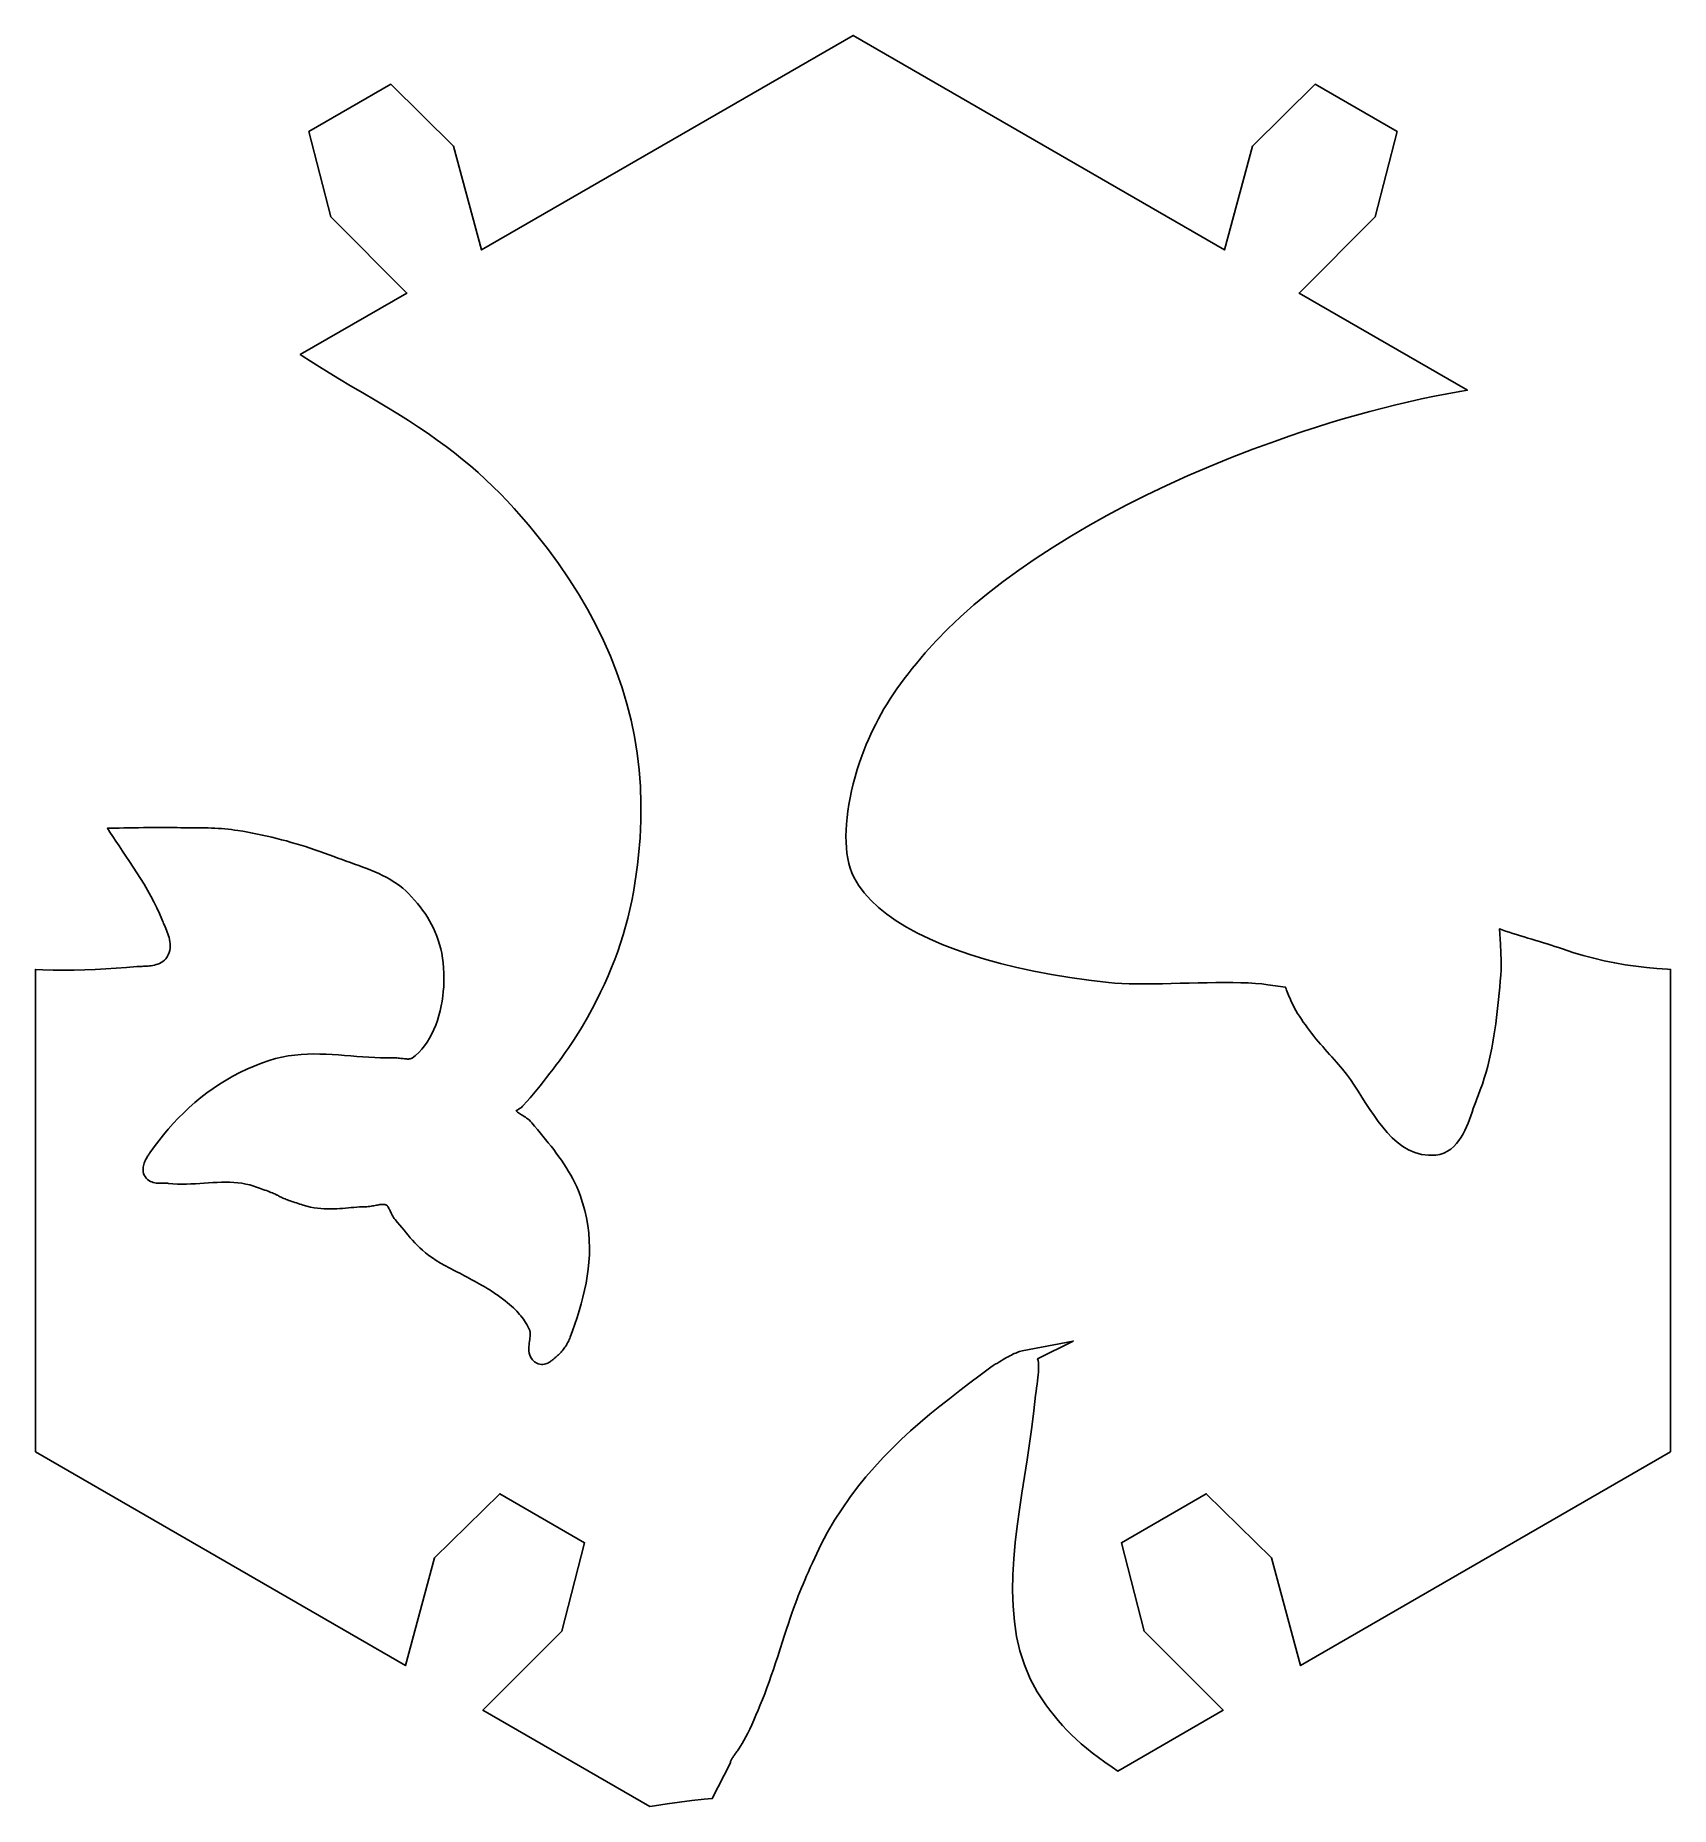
# Model space of a CAD drawing. Extents: x -17.3 to 17.3, y -17.5 to 20.
import ezdxf

# ---------------------------------------------------------------- set-up
doc = ezdxf.new("R2010")
doc.units = 0
doc.layers.get('0').update_dxf_attribs({"linetype": 'CONTINUOUS'})

msp = doc.modelspace()

# ---------------------------------------------------------------- linework, layer by layer
msp.add_lwpolyline([(-4.20227, -17.4968), (-3.93836, -17.4565), (-3.67588, -17.4204), (-3.4148, -17.3883), (-3.15505, -17.3603), (-2.9803, -17.3441), (-2.6043, -16.601), (-2.60396, -16.5986), (-2.59824, -16.5778), (-2.59226, -16.5612), (-2.58604, -16.5466), (-2.57948, -16.5328), (-2.57248, -16.5192), (-2.56499, -16.5055), (-2.55697, -16.4915), (-2.54839, -16.4771), (-2.53925, -16.4624), (-2.52957, -16.4472), (-2.51934, -16.4317), (-2.50858, -16.4158), (-2.49732, -16.3995), (-2.48557, -16.3829), (-2.47335, -16.366), (-2.46069, -16.3489), (-2.44907, -16.3335), (-2.41685, -16.2888), (-2.38335, -16.2378), (-2.34753, -16.1788), (-2.30979, -16.1124), (-2.27038, -16.039), (-2.22954, -15.959), (-2.18746, -15.8728), (-2.14431, -15.7808), (-2.10025, -15.6832), (-2.05543, -15.5804), (-2.00999, -15.4727), (-1.96407, -15.3604), (-1.9178, -15.2439), (-1.87132, -15.1234), (-1.82476, -14.9992), (-1.77824, -14.8717), (-1.7319, -14.7411), (-1.68587, -14.6078), (-1.64026, -14.4719), (-1.5951, -14.3336), (-1.54273, -14.1712), (-1.49401, -14.0208), (-1.44864, -13.8818), (-1.40622, -13.753), (-1.36636, -13.6335), (-1.32866, -13.522), (-1.29273, -13.4177), (-1.25817, -13.3195), (-1.2246, -13.2263), (-1.19163, -13.1371), (-1.15888, -13.0509), (-1.12597, -12.9667), (-1.09254, -12.8836), (-1.0582, -12.8004), (-1.0226, -12.7163), (-0.985358, -12.6302), (-0.946098, -12.5411), (-0.904435, -12.448), (-0.859982, -12.3498), (-0.811752, -12.2441), (-0.678713, -11.9683), (-0.537314, -11.7029), (-0.388532, -11.4486), (-0.232734, -11.2048), (-0.070292, -10.9708), (0.098415, -10.7461), (0.27301, -10.53), (0.453114, -10.322), (0.638349, -10.1212), (0.828344, -9.92723), (1.02273, -9.73927), (1.22113, -9.5567), (1.42321, -9.37888), (1.62859, -9.20513), (1.83694, -9.0348), (2.0479, -8.86722), (2.26115, -8.70174), (2.47633, -8.53768), (2.69313, -8.3744), (2.91667, -8.20715), (2.96953, -8.17467), (3.01498, -8.1469), (3.05879, -8.12031), (3.10099, -8.09492), (3.14165, -8.07072), (3.18079, -8.04773), (3.21847, -8.02594), (3.25474, -8.00535), (3.28966, -7.98597), (3.3233, -7.9678), (3.35573, -7.95083), (3.38703, -7.93507), (3.4173, -7.92052), (3.44665, -7.90718), (3.47521, -7.89505), (3.50315, -7.88416), (3.53066, -7.87455), (3.55795, -7.86626), (3.58531, -7.85941), (4.66487, -7.65567), (3.90994, -8.03313), (3.91927, -8.06663), (3.92673, -8.11212), (3.93054, -8.15864), (3.93155, -8.20706), (3.93028, -8.25809), (3.92706, -8.31228), (3.92212, -8.37003), (3.91563, -8.43165), (3.90775, -8.49738), (3.89861, -8.56741), (3.88834, -8.64189), (3.87708, -8.72096), (3.86545, -8.80119), (3.83306, -9.13454), (3.791, -9.47767), (3.74222, -9.82385), (3.68904, -10.1723), (3.63381, -10.5222), (3.57881, -10.8727), (3.52635, -11.223), (3.47872, -11.5721), (3.43816, -11.9193), (3.40692, -12.2635), (3.38723, -12.6038), (3.38128, -12.9394), (3.39121, -13.2693), (3.41913, -13.5926), (3.46712, -13.9085), (3.53724, -14.2163), (3.63155, -14.5153), (3.75215, -14.8049), (3.90129, -15.0849), (4.08306, -15.3573), (4.1701, -15.4724), (4.25847, -15.5843), (4.34728, -15.6913), (4.43753, -15.7943), (4.53026, -15.8941), (4.62653, -15.9917), (4.72742, -16.0878), (4.834, -16.1833), (4.94735, -16.2791), (5.06852, -16.3759), (5.19857, -16.4746), (5.33851, -16.5759), (5.48936, -16.6805), (5.61002, -16.7611), (7.84005, -15.4735), (6.17125, -13.8014), (5.68675, -11.9247), (7.48376, -10.8872), (8.86676, -12.2452), (9.48046, -14.5265), (17.3205, -10), (17.3205, 0.218176), (17.2537, 0.2215), (17.0308, 0.237434), (16.8078, 0.258527), (16.5847, 0.285097), (16.3617, 0.317464), (16.1388, 0.355947), (15.9159, 0.400865), (15.6932, 0.452535), (15.4707, 0.511271), (15.2484, 0.57739), (15.028, 0.650692), (14.948, 0.678277), (14.8686, 0.704883), (14.7883, 0.731081), (14.7073, 0.756914), (14.6258, 0.782428), (14.5441, 0.807668), (14.4623, 0.832682), (14.3806, 0.857517), (14.2991, 0.882224), (14.2182, 0.906853), (14.1378, 0.931456), (14.0583, 0.956088), (13.9797, 0.980803), (13.9023, 1.00566), (13.8263, 1.03071), (13.7517, 1.05603), (13.6946, 1.0761), (13.7167, 0.749008), (13.717, 0.745121), (13.7175, 0.73591), (13.7183, 0.72129), (13.7193, 0.701744), (13.7205, 0.677745), (13.7218, 0.649762), (13.7232, 0.618264), (13.7246, 0.58372), (13.726, 0.546593), (13.7273, 0.507349), (13.7284, 0.466448), (13.7294, 0.424348), (13.7301, 0.381499), (13.7306, 0.338347), (13.7306, 0.295326), (13.7303, 0.252855), (13.7295, 0.211331), (13.7281, 0.171112), (13.7262, 0.132501), (13.7236, 0.096789), (13.7122, -0.031677), (13.7008, -0.159527), (13.6889, -0.2878), (13.6765, -0.416419), (13.6632, -0.545306), (13.649, -0.674384), (13.6336, -0.803576), (13.6169, -0.932805), (13.5987, -1.062), (13.5787, -1.19107), (13.5567, -1.31995), (13.5327, -1.44856), (13.5063, -1.57682), (13.4774, -1.70466), (13.4458, -1.83198), (13.4113, -1.95871), (13.3736, -2.08476), (13.3327, -2.21005), (13.2882, -2.33448), (13.2408, -2.45589), (13.2156, -2.5205), (13.1912, -2.58729), (13.1665, -2.65771), (13.1414, -2.73097), (13.1155, -2.80634), (13.0886, -2.88312), (13.0603, -2.96065), (13.0303, -3.03827), (12.9981, -3.11536), (12.9633, -3.19132), (12.9254, -3.26556), (12.8838, -3.33746), (12.8378, -3.40637), (12.7868, -3.47154), (12.7299, -3.53203), (12.6665, -3.58666), (12.596, -3.63395), (12.5184, -3.67222), (12.4342, -3.69983), (12.3441, -3.7156), (12.1891, -3.72009), (12.0408, -3.70176), (11.9003, -3.66249), (11.7683, -3.60477), (11.6449, -3.53128), (11.5294, -3.44452), (11.421, -3.34667), (11.3186, -3.2396), (11.2213, -3.12496), (11.1281, -3.00431), (11.0384, -2.87913), (10.9513, -2.75091), (10.8664, -2.62114), (10.7829, -2.4913), (10.7004, -2.36293), (10.6184, -2.23757), (10.5366, -2.1168), (10.4545, -2.00222), (10.3719, -1.89541), (10.287, -1.79604), (10.2401, -1.74426), (10.1916, -1.69066), (10.1431, -1.63682), (10.0946, -1.58269), (10.0463, -1.52826), (9.99809, -1.47348), (9.95013, -1.41832), (9.90247, -1.36273), (9.85518, -1.3067), (9.80833, -1.25017), (9.76197, -1.19312), (9.71619, -1.1355), (9.67105, -1.07728), (9.62661, -1.01842), (9.58296, -0.958888), (9.54015, -0.898639), (9.49826, -0.83764), (9.45737, -0.775852), (9.41755, -0.713239), (9.37854, -0.649237), (9.36083, -0.618231), (9.34307, -0.584807), (9.32558, -0.54989), (9.30834, -0.513728), (9.29136, -0.476627), (9.27472, -0.438935), (9.25848, -0.401023), (9.24275, -0.363278), (9.22761, -0.326102), (9.21318, -0.289904), (9.19957, -0.255097), (9.18688, -0.222102), (9.17523, -0.191342), (9.16474, -0.163242), (9.16373, -0.160504), (8.79136, -0.105936), (8.66388, -0.090189), (8.52506, -0.078259), (8.37464, -0.069657), (8.21421, -0.064062), (8.04527, -0.061112), (7.86925, -0.060428), (7.68757, -0.061613), (7.50159, -0.064269), (7.31267, -0.06799), (7.12214, -0.072368), (6.93134, -0.076994), (6.74158, -0.081457), (6.55414, -0.085343), (6.37032, -0.088239), (6.19138, -0.089726), (6.01856, -0.089383), (5.85307, -0.086778), (5.69605, -0.081465), (5.54858, -0.07297), (5.41251, -0.060844), (4.99759, -0.011361), (4.5959, 0.045445), (4.20724, 0.109477), (3.83203, 0.180561), (3.47074, 0.258526), (3.12378, 0.343209), (2.79159, 0.434451), (2.47461, 0.532101), (2.17325, 0.636019), (1.88794, 0.746078), (1.6191, 0.862169), (1.36714, 0.984203), (1.13248, 1.11212), (0.91555, 1.24589), (0.716794, 1.38554), (0.536697, 1.53111), (0.375809, 1.6827), (0.23478, 1.84045), (0.114402, 2.00443), (0.016295, 2.17351), (-0.024789, 2.26428), (-0.059253, 2.35988), (-0.087804, 2.46081), (-0.110716, 2.56683), (-0.128208, 2.67768), (-0.140451, 2.79316), (-0.147584, 2.91303), (-0.149712, 3.03707), (-0.146921, 3.16504), (-0.139282, 3.29668), (-0.126853, 3.43175), (-0.10968, 3.56998), (-0.087807, 3.7111), (-0.061269, 3.85483), (-0.030099, 4.00089), (0.005675, 4.14901), (0.046024, 4.29888), (0.090926, 4.45023), (0.140356, 4.60275), (0.19423, 4.75597), (0.23668, 4.86873), (0.281088, 4.97998), (0.327623, 5.09008), (0.37638, 5.19915), (0.427449, 5.30734), (0.480921, 5.41479), (0.536887, 5.52164), (0.595433, 5.62804), (0.656649, 5.73413), (0.720621, 5.84006), (0.787436, 5.94597), (0.857181, 6.05202), (0.929944, 6.15835), (1.00581, 6.26513), (1.08488, 6.37251), (1.16722, 6.48064), (1.25295, 6.58969), (1.34214, 6.69981), (1.43489, 6.81116), (1.53206, 6.92481), (1.7627, 7.1799), (2.01226, 7.43439), (2.27934, 7.68711), (2.56336, 7.93777), (2.86375, 8.18607), (3.17995, 8.4317), (3.51138, 8.67437), (3.85748, 8.91374), (4.21767, 9.14949), (4.5914, 9.38131), (4.97809, 9.60886), (5.37718, 9.83181), (5.78809, 10.0498), (6.21026, 10.2625), (6.64312, 10.4697), (7.08609, 10.6708), (7.53861, 10.8657), (8.0001, 11.0539), (8.46999, 11.2351), (8.94739, 11.4089), (9.2401, 11.5107), (9.53019, 11.6082), (9.81803, 11.7016), (10.1037, 11.791), (10.3872, 11.8762), (10.6687, 11.9573), (10.9481, 12.0344), (11.2256, 12.1073), (11.5013, 12.1761), (11.775, 12.2409), (12.047, 12.3015), (12.3173, 12.3581), (12.5858, 12.4105), (12.8528, 12.4589), (13.0147, 12.486), (9.45122, 14.5433), (11.0593, 16.1553), (11.5263, 17.9641), (9.79423, 18.9641), (8.46122, 17.6553), (7.86928, 15.4567), (0, 20), (-7.86928, 15.4567), (-8.46122, 17.6553), (-9.79423, 18.9641), (-11.5263, 17.9641), (-11.0593, 16.1553), (-9.45122, 14.5433), (-11.7105, 13.2389), (-11.6684, 13.2108), (-11.4928, 13.0973), (-11.3034, 12.9782), (-11.0991, 12.8528), (-10.8791, 12.7204), (-10.6424, 12.5802), (-10.3876, 12.4312), (-10.126, 12.2775), (-9.87752, 12.1284), (-9.64159, 11.9834), (-9.41738, 11.8417), (-9.204, 11.7025), (-9.00058, 11.5653), (-8.80626, 11.4292), (-8.6202, 11.2935), (-8.44153, 11.1575), (-8.26942, 11.0206), (-8.10303, 10.882), (-7.94154, 10.741), (-7.78411, 10.5971), (-7.6299, 10.4494), (-7.47809, 10.2974), (-7.32781, 10.1403), (-7.17821, 9.97751), (-7.02843, 9.80834), (-6.8776, 9.63208), (-6.72436, 9.4475), (-6.47425, 9.13186), (-6.23865, 8.81361), (-6.01796, 8.49316), (-5.81217, 8.17041), (-5.62128, 7.84529), (-5.44529, 7.51771), (-5.28421, 7.18758), (-5.13802, 6.85485), (-5.00672, 6.51944), (-4.89032, 6.18129), (-4.7888, 5.84034), (-4.70215, 5.49654), (-4.63037, 5.14984), (-4.57342, 4.80018), (-4.53128, 4.44751), (-4.50393, 4.09179), (-4.49132, 3.73297), (-4.49341, 3.37099), (-4.51017, 3.00579), (-4.54147, 2.63809), (-4.56446, 2.43441), (-4.59034, 2.23636), (-4.61936, 2.04267), (-4.65167, 1.85292), (-4.68742, 1.6667), (-4.72676, 1.48358), (-4.76983, 1.30316), (-4.81678, 1.12504), (-4.86775, 0.948806), (-4.92287, 0.774054), (-4.98228, 0.600382), (-5.04611, 0.427383), (-5.11449, 0.254649), (-5.18754, 0.081768), (-5.26539, -0.091676), (-5.34817, -0.266103), (-5.43601, -0.441937), (-5.52902, -0.619607), (-5.62735, -0.799546), (-5.73118, -0.982294), (-5.77452, -1.05565), (-5.82114, -1.13171), (-5.8708, -1.21013), (-5.92329, -1.29071), (-5.97842, -1.37318), (-6.03599, -1.45731), (-6.09578, -1.54284), (-6.15761, -1.62951), (-6.22126, -1.71707), (-6.28653, -1.80525), (-6.35321, -1.89378), (-6.42109, -1.9824), (-6.48996, -2.07085), (-6.55962, -2.15885), (-6.62986, -2.24613), (-6.70048, -2.33244), (-6.77126, -2.4175), (-6.84201, -2.50104), (-6.91251, -2.5828), (-6.98443, -2.66463), (-7.0007, -2.68146), (-7.01912, -2.69787), (-7.03712, -2.7121), (-7.05451, -2.72458), (-7.07113, -2.73568), (-7.08688, -2.74567), (-7.10161, -2.75473), (-7.11516, -2.763), (-7.12737, -2.77053), (-7.13781, -2.77719), (-7.13226, -2.78327), (-7.12076, -2.79399), (-7.10604, -2.80605), (-7.08839, -2.81912), (-7.06817, -2.83299), (-7.04577, -2.84757), (-7.02156, -2.86286), (-6.9959, -2.87891), (-6.96913, -2.89587), (-6.94154, -2.91395), (-6.91343, -2.93341), (-6.88508, -2.95461), (-6.85679, -2.97799), (-6.82897, -3.00409), (-6.8047, -3.03071), (-6.74502, -3.10223), (-6.68712, -3.17158), (-6.629, -3.24143), (-6.57083, -3.31184), (-6.5128, -3.38286), (-6.45507, -3.45455), (-6.39783, -3.52697), (-6.34126, -3.60017), (-6.28554, -3.67421), (-6.23086, -3.74916), (-6.1774, -3.82508), (-6.12533, -3.90204), (-6.07487, -3.98009), (-6.02619, -4.0593), (-5.97948, -4.13975), (-5.93496, -4.22149), (-5.89281, -4.30459), (-5.85325, -4.3891), (-5.81648, -4.47508), (-5.78255, -4.563), (-5.72791, -4.72545), (-5.68253, -4.88716), (-5.64619, -5.04762), (-5.61849, -5.20679), (-5.59901, -5.36463), (-5.58733, -5.52112), (-5.58301, -5.67623), (-5.58559, -5.82994), (-5.59463, -5.98225), (-5.60967, -6.13318), (-5.63025, -6.28273), (-5.65592, -6.43095), (-5.68622, -6.57786), (-5.72071, -6.72351), (-5.75894, -6.86795), (-5.80047, -7.01124), (-5.84486, -7.15342), (-5.89168, -7.29456), (-5.94051, -7.43471), (-5.99121, -7.57471), (-6.00052, -7.59885), (-6.01085, -7.62338), (-6.02189, -7.64758), (-6.03362, -7.67143), (-6.04601, -7.69492), (-6.05905, -7.71804), (-6.07271, -7.74078), (-6.08697, -7.76314), (-6.10182, -7.7851), (-6.11722, -7.80665), (-6.13318, -7.82778), (-6.14966, -7.84849), (-6.16665, -7.86876), (-6.18413, -7.88857), (-6.2021, -7.90793), (-6.22052, -7.92682), (-6.2394, -7.94522), (-6.25871, -7.96312), (-6.27844, -7.98051), (-6.29817, -7.99703), (-6.3087, -8.00554), (-6.31817, -8.01339), (-6.32873, -8.02225), (-6.34022, -8.0319), (-6.35262, -8.0422), (-6.36589, -8.05298), (-6.38004, -8.06409), (-6.39512, -8.07541), (-6.41121, -8.08678), (-6.42845, -8.09806), (-6.44701, -8.1091), (-6.46714, -8.11966), (-6.48911, -8.12947), (-6.51325, -8.13811), (-6.53984, -8.145), (-6.56899, -8.14934), (-6.60049, -8.15016), (-6.63359, -8.14651), (-6.66702, -8.13774), (-6.70048, -8.12331), (-6.74923, -8.09188), (-6.7911, -8.05133), (-6.82305, -8.00494), (-6.84477, -7.95635), (-6.85783, -7.90833), (-6.8644, -7.86214), (-6.86642, -7.81798), (-6.86534, -7.77567), (-6.86224, -7.73494), (-6.85791, -7.69564), (-6.853, -7.65775), (-6.84809, -7.6214), (-6.84367, -7.58683), (-6.84018, -7.55438), (-6.83797, -7.52453), (-6.8373, -7.49783), (-6.83824, -7.47487), (-6.8406, -7.45621), (-6.84395, -7.44212), (-6.84951, -7.42752), (-6.86915, -7.3866), (-6.89094, -7.34378), (-6.913, -7.3031), (-6.9355, -7.26429), (-6.95864, -7.22708), (-6.98262, -7.19116), (-7.00767, -7.15623), (-7.03403, -7.12201), (-7.06195, -7.08819), (-7.09168, -7.05451), (-7.12346, -7.02071), (-7.15756, -6.98655), (-7.1942, -6.9518), (-7.23361, -6.91625), (-7.276, -6.87972), (-7.32156, -6.84201), (-7.37048, -6.80293), (-7.42294, -6.76231), (-7.47911, -6.71996), (-7.53871, -6.67602), (-7.56365, -6.65827), (-7.59201, -6.6389), (-7.62393, -6.61782), (-7.65904, -6.59527), (-7.69703, -6.57145), (-7.73761, -6.54654), (-7.78049, -6.52069), (-7.82542, -6.49407), (-7.87213, -6.46684), (-7.92035, -6.43913), (-7.96985, -6.4111), (-8.02036, -6.38289), (-8.07163, -6.35464), (-8.12342, -6.3265), (-8.17546, -6.29861), (-8.22752, -6.27111), (-8.27934, -6.24414), (-8.33066, -6.21785), (-8.38124, -6.19239), (-8.43192, -6.16733), (-8.54282, -6.11134), (-8.64604, -6.05571), (-8.74117, -6.00082), (-8.82884, -5.94648), (-8.90966, -5.89255), (-8.98422, -5.83889), (-9.05309, -5.78539), (-9.11682, -5.73198), (-9.17597, -5.67861), (-9.23109, -5.62527), (-9.28274, -5.57196), (-9.33152, -5.51867), (-9.37804, -5.46539), (-9.42296, -5.41208), (-9.46692, -5.35863), (-9.51063, -5.30492), (-9.55477, -5.25076), (-9.60006, -5.19593), (-9.6472, -5.14019), (-9.6993, -5.08058), (-9.71718, -5.05892), (-9.7349, -5.03422), (-9.75045, -5.00971), (-9.76417, -4.98564), (-9.77641, -4.96221), (-9.78744, -4.93957), (-9.79753, -4.91787), (-9.80688, -4.89724), (-9.81565, -4.87784), (-9.82397, -4.8598), (-9.83192, -4.84329), (-9.83955, -4.82847), (-9.84683, -4.81548), (-9.85372, -4.80443), (-9.86011, -4.79536), (-9.86591, -4.78823), (-9.87104, -4.78285), (-9.87555, -4.7789), (-9.87968, -4.77596), (-9.88425, -4.77337), (-9.89401, -4.76911), (-9.90477, -4.76559), (-9.91673, -4.76282), (-9.93021, -4.76083), (-9.94537, -4.75971), (-9.96226, -4.75952), (-9.98085, -4.76031), (-10.001, -4.76207), (-10.0227, -4.76476), (-10.0457, -4.76827), (-10.07, -4.77248), (-10.0954, -4.77725), (-10.122, -4.78239), (-10.1495, -4.78771), (-10.1781, -4.793), (-10.2076, -4.79803), (-10.2381, -4.80255), (-10.2697, -4.80628), (-10.3023, -4.80891), (-10.3328, -4.80998), (-10.3949, -4.81133), (-10.4538, -4.81395), (-10.5126, -4.81768), (-10.5715, -4.82225), (-10.6308, -4.82743), (-10.6905, -4.83293), (-10.7508, -4.83849), (-10.812, -4.84382), (-10.874, -4.84862), (-10.9371, -4.85258), (-11.0013, -4.85537), (-11.0669, -4.85668), (-11.1338, -4.85618), (-11.2021, -4.85353), (-11.272, -4.8484), (-11.3435, -4.84048), (-11.4166, -4.82947), (-11.4913, -4.81506), (-11.5678, -4.79697), (-11.6448, -4.77531), (-11.6828, -4.76364), (-11.7191, -4.75228), (-11.7547, -4.74089), (-11.7897, -4.72952), (-11.8239, -4.7182), (-11.8571, -4.70697), (-11.8893, -4.6959), (-11.9203, -4.685), (-11.95, -4.67432), (-11.9784, -4.66391), (-12.0052, -4.65378), (-12.0306, -4.64397), (-12.0543, -4.63449), (-12.0764, -4.62534), (-12.0969, -4.61647), (-12.1159, -4.60778), (-12.1338, -4.599), (-12.1514, -4.58948), (-12.1708, -4.57733), (-12.1808, -4.56943), (-12.1854, -4.56695), (-12.1964, -4.56148), (-12.2114, -4.55451), (-12.2298, -4.54636), (-12.251, -4.53726), (-12.275, -4.52732), (-12.3013, -4.51666), (-12.3298, -4.50536), (-12.3604, -4.4935), (-12.3928, -4.48115), (-12.4269, -4.46837), (-12.4625, -4.45524), (-12.4994, -4.44182), (-12.5375, -4.42817), (-12.5767, -4.41434), (-12.6167, -4.40041), (-12.6575, -4.38643), (-12.6968, -4.37313), (-12.7806, -4.34786), (-12.863, -4.32818), (-12.9464, -4.31301), (-13.0308, -4.30195), (-13.1163, -4.29457), (-13.2029, -4.29046), (-13.2905, -4.28921), (-13.3791, -4.29036), (-13.4687, -4.29348), (-13.5592, -4.2981), (-13.6507, -4.30373), (-13.7429, -4.30987), (-13.836, -4.31604), (-13.9299, -4.32169), (-14.0246, -4.3263), (-14.1199, -4.32931), (-14.2159, -4.33017), (-14.3126, -4.32829), (-14.4099, -4.32309), (-14.5043, -4.31428), (-14.5207, -4.31278), (-14.5358, -4.31201), (-14.5529, -4.31165), (-14.5718, -4.31164), (-14.5921, -4.31189), (-14.6137, -4.31226), (-14.6365, -4.31261), (-14.6603, -4.31275), (-14.6851, -4.31248), (-14.7107, -4.31157), (-14.7373, -4.30973), (-14.7649, -4.30663), (-14.7934, -4.30184), (-14.8229, -4.29483), (-14.8533, -4.28495), (-14.8843, -4.27145), (-14.9153, -4.25357), (-14.9452, -4.2308), (-14.9728, -4.20306), (-14.9963, -4.17131), (-15.0143, -4.13824), (-15.0275, -4.1042), (-15.0359, -4.06984), (-15.0401, -4.03608), (-15.0405, -4.00352), (-15.0379, -3.97248), (-15.0329, -3.94305), (-15.0261, -3.91516), (-15.0177, -3.88868), (-15.0082, -3.86349), (-14.9978, -3.83944), (-14.9868, -3.81644), (-14.9752, -3.79441), (-14.9633, -3.7733), (-14.9513, -3.75308), (-14.9392, -3.73375), (-14.9273, -3.71532), (-14.9157, -3.69784), (-14.9045, -3.68136), (-14.8934, -3.66512), (-14.8033, -3.53752), (-14.7088, -3.41122), (-14.6104, -3.28717), (-14.5083, -3.16556), (-14.4024, -3.04658), (-14.2928, -2.93043), (-14.1794, -2.8173), (-14.0622, -2.70738), (-13.9413, -2.60088), (-13.8167, -2.498), (-13.6885, -2.39892), (-13.5565, -2.30386), (-13.4209, -2.21301), (-13.2816, -2.12659), (-13.1387, -2.04478), (-12.9922, -1.9678), (-12.8422, -1.89585), (-12.6886, -1.82913), (-12.5315, -1.76785), (-12.3703, -1.71202), (-12.2348, -1.67205), (-12.0988, -1.63977), (-11.9632, -1.61469), (-11.8281, -1.59617), (-11.6936, -1.58352), (-11.5596, -1.57606), (-11.4264, -1.57312), (-11.2938, -1.57402), (-11.162, -1.5781), (-11.0308, -1.5847), (-10.9003, -1.5932), (-10.7706, -1.60295), (-10.6415, -1.61334), (-10.5131, -1.62375), (-10.3855, -1.63359), (-10.2585, -1.64225), (-10.1323, -1.64916), (-10.0068, -1.65374), (-9.88202, -1.65544), (-9.7549, -1.65365), (-9.72599, -1.6535), (-9.69484, -1.65464), (-9.66462, -1.65676), (-9.63531, -1.65956), (-9.60692, -1.66279), (-9.57946, -1.6662), (-9.55298, -1.66959), (-9.52755, -1.67277), (-9.50326, -1.67555), (-9.48023, -1.67779), (-9.45859, -1.67936), (-9.43851, -1.68015), (-9.42013, -1.68013), (-9.40361, -1.67927), (-9.38906, -1.67764), (-9.37651, -1.67533), (-9.36588, -1.67248), (-9.35692, -1.66919), (-9.34923, -1.66546), (-9.34154, -1.66068), (-9.26877, -1.60495), (-9.2, -1.54248), (-9.13563, -1.47398), (-9.0756, -1.39982), (-9.01985, -1.32041), (-8.96838, -1.23619), (-8.92117, -1.14767), (-8.87818, -1.05537), (-8.83939, -0.95983), (-8.80474, -0.861624), (-8.77417, -0.761323), (-8.74762, -0.659511), (-8.72498, -0.556774), (-8.70617, -0.453703), (-8.69108, -0.350891), (-8.6796, -0.248933), (-8.6716, -0.148429), (-8.66695, -0.049983), (-8.66553, 0.045794), (-8.66718, 0.138176), (-8.67308, 0.249257), (-8.68283, 0.356176), (-8.69632, 0.459229), (-8.71344, 0.558624), (-8.73408, 0.654576), (-8.75816, 0.747305), (-8.78557, 0.837035), (-8.81624, 0.92399), (-8.85009, 1.00839), (-8.88707, 1.09046), (-8.92711, 1.17041), (-8.97016, 1.24844), (-9.01618, 1.32475), (-9.0651, 1.39954), (-9.11688, 1.47297), (-9.17147, 1.54523), (-9.22881, 1.61648), (-9.28883, 1.68687), (-9.35146, 1.75657), (-9.4157, 1.82473), (-9.47508, 1.88293), (-9.53676, 1.93707), (-9.6016, 1.98833), (-9.66946, 2.03693), (-9.74018, 2.08304), (-9.81359, 2.12685), (-9.88949, 2.16854), (-9.96767, 2.2083), (-10.0479, 2.24631), (-10.13, 2.28278), (-10.2137, 2.31788), (-10.2988, 2.35185), (-10.385, 2.38488), (-10.4722, 2.41719), (-10.56, 2.44901), (-10.6483, 2.48057), (-10.7369, 2.51211), (-10.8254, 2.54386), (-10.9138, 2.57607), (-11.0009, 2.60871), (-11.1001, 2.64597), (-11.1989, 2.68212), (-11.2982, 2.71738), (-11.3978, 2.75174), (-11.4977, 2.78518), (-11.598, 2.81767), (-11.6987, 2.84918), (-11.7996, 2.8797), (-11.9009, 2.9092), (-12.0024, 2.93766), (-12.1042, 2.96505), (-12.2063, 2.99136), (-12.3087, 3.01655), (-12.4113, 3.04061), (-12.5141, 3.06351), (-12.6171, 3.08523), (-12.7203, 3.10575), (-12.8237, 3.12504), (-12.9273, 3.14308), (-13.0308, 3.15981), (-13.1002, 3.16993), (-13.1696, 3.17877), (-13.2393, 3.18646), (-13.3094, 3.19308), (-13.3797, 3.19872), (-13.4503, 3.20344), (-13.5213, 3.20734), (-13.5924, 3.21049), (-13.6639, 3.21298), (-13.7356, 3.2149), (-13.8075, 3.21633), (-13.8796, 3.21736), (-13.952, 3.21806), (-14.0245, 3.21854), (-14.0972, 3.21887), (-14.1701, 3.21914), (-14.2432, 3.21945), (-14.3164, 3.21989), (-14.3897, 3.22054), (-14.4626, 3.22148), (-14.545, 3.22244), (-14.6338, 3.22289), (-14.7284, 3.22291), (-14.8274, 3.22253), (-14.9297, 3.22179), (-15.0341, 3.22076), (-15.1393, 3.21947), (-15.2442, 3.21797), (-15.3475, 3.21632), (-15.4481, 3.21455), (-15.5447, 3.21273), (-15.6362, 3.21089), (-15.7214, 3.20908), (-15.7947, 3.20746), (-15.7946, 3.20721), (-15.7414, 3.12245), (-15.6822, 3.03121), (-15.6178, 2.93419), (-15.5491, 2.83204), (-15.4769, 2.72534), (-15.4021, 2.61467), (-15.3255, 2.50055), (-15.248, 2.38352), (-15.1703, 2.26407), (-15.0933, 2.14271), (-15.0178, 2.01991), (-14.9446, 1.89613), (-14.8745, 1.77183), (-14.8083, 1.64742), (-14.7468, 1.5233), (-14.6908, 1.39982), (-14.6424, 1.27998), (-14.6301, 1.24877), (-14.6175, 1.21851), (-14.6037, 1.18669), (-14.5891, 1.15349), (-14.5739, 1.11905), (-14.5585, 1.08349), (-14.5431, 1.04687), (-14.528, 1.00924), (-14.5136, 0.970607), (-14.5003, 0.930953), (-14.4883, 0.890228), (-14.4781, 0.848358), (-14.4702, 0.805257), (-14.4651, 0.760858), (-14.4635, 0.715162), (-14.4661, 0.668307), (-14.4737, 0.620654), (-14.487, 0.572845), (-14.5065, 0.525778), (-14.5324, 0.480525), (-14.5591, 0.444878), (-14.5893, 0.413546), (-14.6219, 0.386748), (-14.6561, 0.364346), (-14.6912, 0.345952), (-14.7265, 0.331059), (-14.7619, 0.319136), (-14.7971, 0.309687), (-14.8321, 0.302279), (-14.8666, 0.296537), (-14.9007, 0.292143), (-14.9343, 0.288818), (-14.9672, 0.286321), (-14.9995, 0.284433), (-15.0309, 0.282956), (-15.0612, 0.281709), (-15.0904, 0.280526), (-15.1182, 0.279254), (-15.1444, 0.277761), (-15.17, 0.275837), (-15.3893, 0.257732), (-15.6102, 0.241532), (-15.8314, 0.227642), (-16.0529, 0.216374), (-16.2747, 0.208044), (-16.4968, 0.202966), (-16.7192, 0.201455), (-16.9417, 0.203829), (-17.1644, 0.210404), (-17.3205, 0.218176), (-17.3205, -10), (-9.48046, -14.5265), (-8.86676, -12.2452), (-7.48376, -10.8872), (-5.68675, -11.9247), (-6.17125, -13.8014), (-7.84005, -15.4735), (-4.30581, -17.514)], close=True)

doc.saveas('drawing.dxf')
